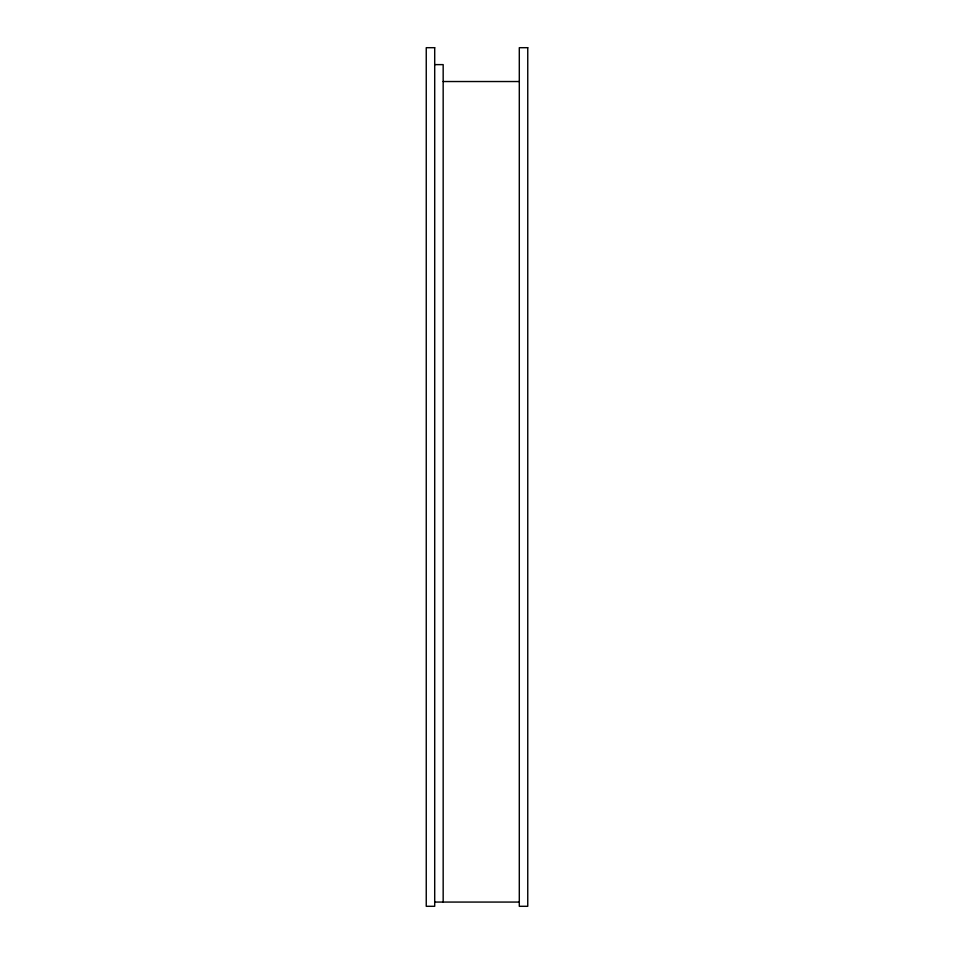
<?xml version="1.0" encoding="UTF-8"?>
<svg xmlns="http://www.w3.org/2000/svg" width="954" height="954" viewBox="0 0 954 954"><rect width="100%" height="100%" fill="white"/><g stroke="black" fill="none" stroke-linecap="round" stroke-linejoin="round"><path stroke-width="1.43" d="M434.702 64.622L443.169 64.622L443.169 902.067M443.169 81.531L518.845 81.531M434.702 902.067L518.845 902.067M434.702 47.7L426.247 47.7L426.247 906.3L434.702 906.3L434.702 47.7M527.753 47.7L519.298 47.7L519.298 906.3L527.753 906.3L527.753 47.7"/></g></svg>
